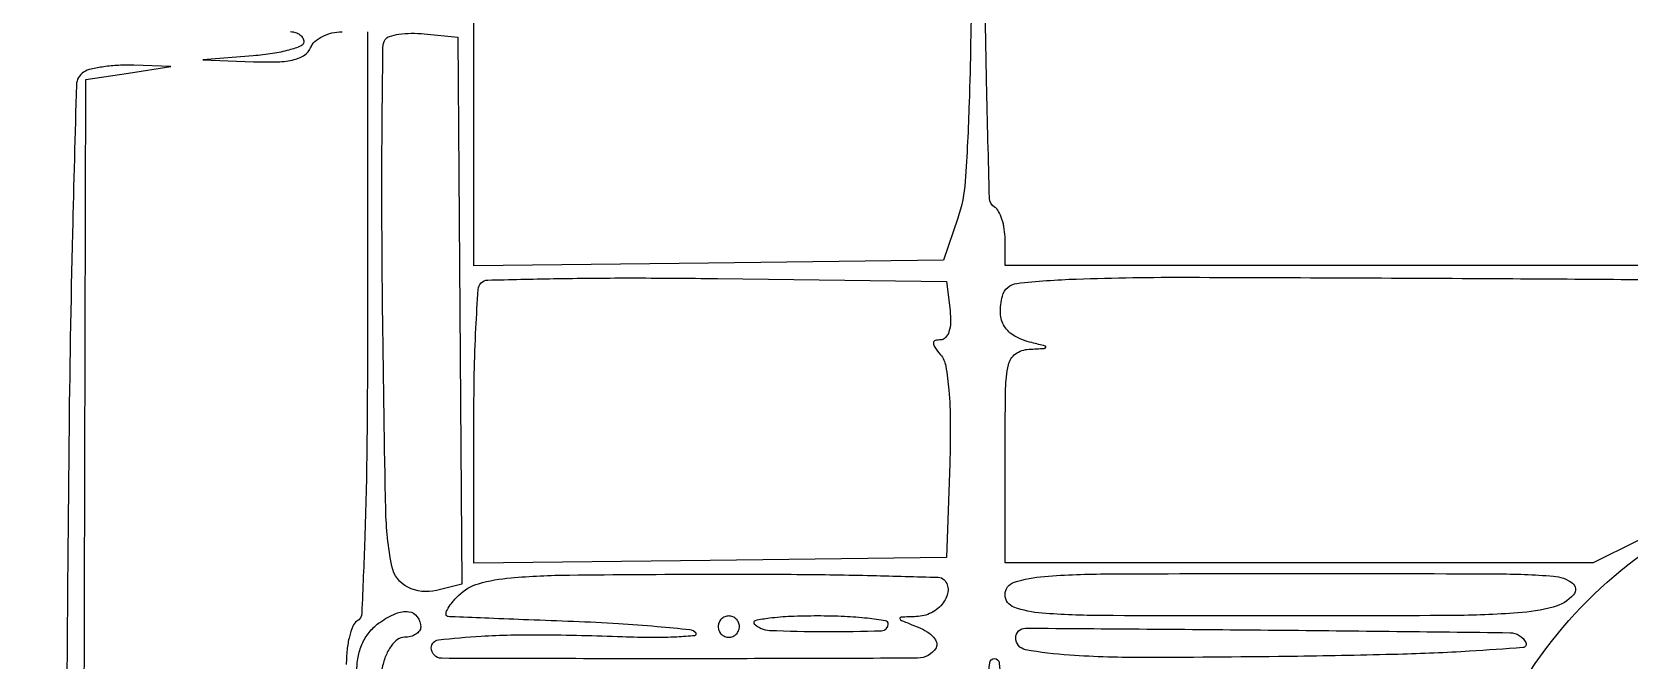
# Model space of a CAD drawing. Extents: x 24 to 1546, y 0 to 2379.
# Drawn here: x 213.4 to 363.7, y 843.8 to 903 of the extents above; entities that cross this region are included whole.
import ezdxf

# ---------------------------------------------------------------- set-up
doc = ezdxf.new("R2010")
doc.units = 0
doc.header["$MEASUREMENT"] = 0
doc.layers.get('0').update_dxf_attribs({"linetype": 'CONTINUOUS'})

msp = doc.modelspace()

# ---------------------------------------------------------------- linework, layer by layer
for points in [[(669.79548, 1002.302636, -0.00002), (669.596685, 899.530331, -0.000025), (669.388942, 796.915146, -0.198373)], [(382.675051, 881.039891, -0.000672), (353, 881), (305, 881), (305, 883.440983, 0.037634), (304.926158, 884.42066, 0.041396), (304.70625, 885.346475, 0.045439), (304.384508, 886.093337, 0.130646), (304, 886.5, -0.252771), (303.529125, 887.318501, -0.001026), (303.259347, 898.181529, -0.004071), (303.06048, 911.768294, -0.001623)], [(301.823769, 907.646455, -0.006732), (301.615596, 896.331674, -0.008902), (301.247226, 888.920517, -0.065975), (300.549352, 885.464059), (299.187201, 881.5), (277.0936, 881.230868), (255, 880.961737), (255, 892.480868), (255, 904)], [(237.75, 903.015313, -0.073855), (238.227626, 902.938385, -0.087233), (238.632812, 902.726843, -0.099252), (238.903807, 902.416463, -0.130712), (239, 902.054791, -0.304485), (238.73858, 901.665309, -0.029389), (237.604688, 901.277215, -0.029493), (236.070505, 900.946946, -0.018597), (234.25, 900.735039), (229.5, 900.360496), (234.281385, 900.180248, 0.017423), (236.559833, 900.173781, 0.052435), (238.0979, 900.385474, 0.085389), (239.090729, 900.819251, 0.156794), (239.638374, 901.5, -0.119725), (240.03509, 902.074042, -0.065064), (240.747841, 902.559375, -0.059009), (241.64904, 902.888325, -0.058092), (242.606989, 903)], [(245, 903), (245, 875.559017, -0.002688), (244.937541, 863.94114, -0.006218), (244.735259, 855.219169, -0.002256), (244.456488, 848.277431, -0.24805), (244, 847.5, 0.159713), (243.613307, 847.04134, 0.035556), (243.29375, 846.052725, 0.033489), (243.073414, 844.803639, 0.026918), (243, 843.440983, -0.022501)], [(218.324852, 837), (218.5, 898.5), (222.5, 899.108095), (226.5, 899.716189), (223, 899.842782, 0.021023), (221.570836, 899.83437, 0.022076), (220.170746, 899.705099, 0.022397), (218.978722, 899.486954, 0.085275), (218.28339, 899.196306, 0.248783), (217.604838, 898.003092, 0.001295), (217.230907, 884.061089, 0.003611), (216.8955, 864.336378, 0.000794), (216.617986, 830.461619, -0.001148)], [(368.68782, 857.151086), (360.347597, 853), (332.673798, 853), (305, 853), (305, 863, -0.003558), (305.045473, 869.389746, -0.051201), (305.30915, 871.641938, -0.183366), (305.984926, 872.66989, -0.144754), (307.25, 873.116001, 0.002131), (308.686675, 873.196212, 0.288921), (308.821833, 873.293226, 0.452728), (308.764163, 873.408312, 0.0028), (307.5, 873.731684, -0.062904), (305.90429, 874.351466, -0.129102), (304.932636, 875.261927, -0.134347), (304.556116, 876.505399, -0.070794), (304.741716, 878.120321, -0.309835), (306.11494, 879.310491, -0.019775), (311.701764, 879.722724, -0.009272), (322.331202, 879.888164, -0.00062), (352.785973, 879.759623, -0.001174), (376.10417, 879.577543, -0.005015)], [(364.995016, 758.141839, -0.00018), (362.548768, 765.25625, -0.000515), (359.726339, 773.501965, -0.000338), (356.493346, 783, -0.007126), (350.638913, 801.079851, -0.030105), (347.946515, 812.14372, -0.04898), (347.273158, 820.476207, -0.053992), (348.282801, 828.50309, -0.076813), (353.511675, 841.357678, -0.081119), (362.303279, 851.762889, -0.08412), (373.642258, 858.552547, -0.091608)]]:
    msp.add_lwpolyline(points, format="xyb")
for points in [[(253.687961, 876.753481), (253.875921, 851.006962), (251.480873, 850.405844, -0.181494), (248.784794, 850.712279, -0.229844), (247.292571, 852.688695, -0.043715), (246.715664, 858.035254, -0.0021), (246.429847, 875.997988, -0.001979), (246.353872, 885.798962, -0.00314), (246.374732, 894.192566, -0.000737), (246.449911, 901.535459, -0.1363), (246.660014, 902.258908, -0.182326), (247.063649, 902.569933, -0.037095), (247.95981, 902.771918, -0.034639), (249.096757, 902.8611, -0.026455), (250.343849, 902.806359), (253.5, 902.5)], [(299.816422, 876.75, -0.035829), (299.864244, 875.636772, -0.069741), (299.715883, 874.761743, -0.105843), (299.397336, 874.202943, -0.213609), (298.943978, 874, 0.071918), (298.43098, 873.925829, 0.327242), (298.258827, 873.699891, 0.158477), (298.378862, 873.305929, 0.020661), (298.91793, 872.598888, -0.131045), (299.410422, 871.531013, -0.021654), (299.702985, 869.261689, -0.019679), (299.841811, 866.216702, -0.009753), (299.790375, 862.348888), (299.5, 853.5), (277.25, 853.230868), (255, 852.961737), (255, 865.814202, -0.004983), (255.049589, 870.789658, -0.007668), (255.20141, 875.092665, -0.003247), (255.410028, 878.742495, -0.182437), (255.685652, 879.352318, -0.192724), (256.324745, 879.626009, -0.001279), (262.504421, 879.757546, -0.004789), (269.619775, 879.822634, -0.003011), (277.935652, 879.768985), (299.5, 879.5)], [(299.264432, 851.402234, -0.220542), (299.626869, 850.413219, -0.142125), (299.183268, 849.253131, -0.111514), (298.059974, 848.304887, -0.112829), (296.643011, 847.936614, 0.003768), (295.20957, 847.883401, 0.451729), (295.106674, 847.755524, 0.257703), (295.244706, 847.58323, 0.002376), (296.814245, 846.945072, -0.045328), (297.654906, 846.515911, -0.072727), (298.265597, 845.993328, -0.103478), (298.562188, 845.465039, -0.218093), (298.505228, 845.008459, -0.25869), (296.760433, 844.030337, -0.00112), (274.434963, 843.976345, -0.000958), (251.981034, 844.015374, -0.413144), (251, 845, -0.380426), (251.66525, 845.74781, -0.014529), (255.682653, 846.10089, -0.017142), (261.285852, 846.237213, -0.006758), (269, 846.056112, 0.007728), (271.834918, 845.995062, 0.014673), (274.116851, 846.04817, 0.012316), (275.798643, 846.178338, 0.624332), (275.887152, 846.418804, 0.177183), (275.340805, 846.687126, 0.003636), (272.256227, 846.992009, 0.00807), (268.603961, 847.266846, 0.005285), (264.387152, 847.4711, -0.0002), (260.148312, 847.633235, -0.000295), (256.426392, 847.779284, -0.000133), (253.25046, 847.906631, -0.005682), (252.575035, 847.941585, -0.389572), (252.392598, 848.131713, -0.12201), (252.487236, 848.552882, -0.055262), (252.899976, 849.19081, -0.024176), (253.575035, 849.940567, -0.129739), (255.447069, 851.040943, -0.047158), (258.501302, 851.593935, -0.018652), (263.990674, 851.855279, -0.00188), (277.083333, 851.940567, -0.002598), (285.400417, 851.920248, -0.004156), (292.502156, 851.806948, -0.000976), (298.702405, 851.644362, -0.191602)], [(358.5, 850, -0.146032), (356.586035, 848.839091, -0.045785), (353.242751, 848.286854, -0.016665), (347.01776, 848.044789, -0.001385), (330.845012, 848, -0.001137), (314.134982, 848.038011, -0.018172), (308.480627, 848.269346, -0.064858), (305.834377, 848.82443, -0.318811), (305, 850, -0.326494), (305.865792, 851.184554, -0.059136), (308.706873, 851.73192, -0.016999), (314.736232, 851.962344, -0.001051), (332.654988, 852, -0.000858), (351.150019, 851.968267, -0.018452), (356.601547, 851.748282, -0.13707), (358.382461, 851.09886, -0.447847)], [(250, 846.940983, -0.159211), (249.882744, 846.582076, -0.096902), (249.552031, 846.276414, -0.07864), (249.058196, 846.070008, -0.059806), (248.475, 846, 0.160109), (247.823464, 845.785878, 0.080034), (247.209051, 845.159836, 0.062968), (246.696501, 844.200126, 0.041865), (246.35, 843, -0.036147), (245.710269, 840.685405, -0.310638), (244.886022, 840.088841, -0.37439), (244.184462, 840.670638, -0.040516), (244, 842.943296, -0.052567), (244.142178, 844.291914, -0.060481), (244.562402, 845.515215, -0.062799), (245.245678, 846.564664, -0.064393), (246.162968, 847.401594, -0.052778), (247.660172, 848.230353, -0.130628), (248.892244, 848.404372, -0.21219), (249.685482, 847.931414, -0.154966)], [(278, 847, 0.099038), (278.076342, 846.618362, 0.097945), (278.29375, 846.29375, 0.097945), (278.618362, 846.076342, 0.099038), (279, 846, 0.099038), (279.381638, 846.076342, 0.097945), (279.70625, 846.29375, 0.097945), (279.923658, 846.618362, 0.099038), (280, 847, 0.099038), (279.923658, 847.381638, 0.097945), (279.70625, 847.70625, 0.097945), (279.381638, 847.923658, 0.099038), (279, 848, 0.099038), (278.618362, 847.923658, 0.097945), (278.29375, 847.70625, 0.097945), (278.076342, 847.381638, 0.099038)], [(281.394934, 847.271732, 0.188721), (282.828188, 846.644798, 0.009392), (288.059317, 846.537509, 0.007191), (293.371709, 846.604758, 0.40626), (293.999856, 847.25, 0.368596), (293.745884, 847.547822, 0.011595), (292.041624, 847.779688, 0.017452), (289.889361, 847.946022, 0.010558), (287.333333, 848, 0.010274), (284.825579, 847.948465, 0.020236), (282.838929, 847.786071, 0.022793), (281.478531, 847.555902, 0.593671)], [(354, 845.5, -0.532279), (353.733112, 845.028005, -0.004378), (348.713447, 844.680372, -0.008553), (342.00025, 844.389631, -0.003144), (332.51361, 844.200922, -0.002691), (318.287965, 844.083973, -0.017104), (311.064598, 844.31061, -0.028752), (306.934462, 844.821441, -0.362268), (306, 845.941916, -0.415969), (306.914613, 846.851066, -0.000804), (329.76032, 846.67747, -0.0009), (352.521403, 846.426958, -0.280623)], [(305, 830, -0.005407), (304.93673, 824.149576, -0.01242), (304.732143, 819.75, -0.007361), (304.443295, 816.40074, -0.385003), (304, 816, -0.385003), (303.556705, 816.40074, -0.007361), (303.267857, 819.75, -0.01242), (303.06327, 824.149576, -0.005407), (303, 830, -0.005407), (303.06327, 835.850424, -0.01242), (303.267857, 840.25, -0.007361), (303.556705, 843.59926, -0.385003), (304, 844, -0.385003), (304.443295, 843.59926, -0.007361), (304.732143, 840.25, -0.01242), (304.93673, 835.850424, -0.005407)]]:
    msp.add_lwpolyline(points, format="xyb", close=True)

doc.saveas('drawing.dxf')
